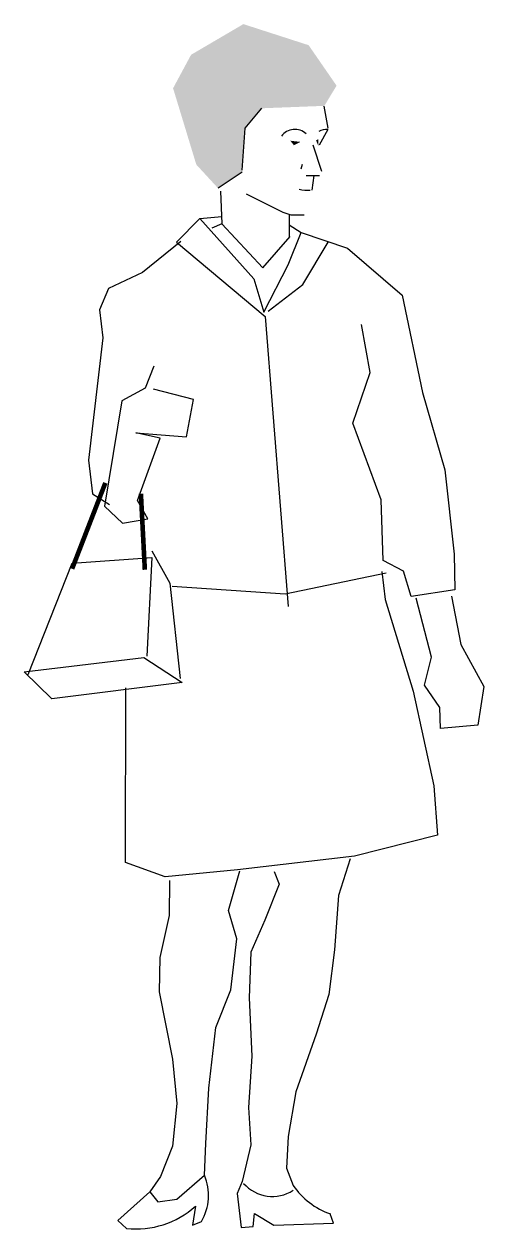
# Model space of a CAD drawing. Header units: millimetres. Extents: x -1587.38 to -1586.74, y 1857.6 to 1859.28.
import ezdxf

# ---------------------------------------------------------------- set-up
doc = ezdxf.new("R2010")
doc.units = ezdxf.units.MM
doc.header["$LTSCALE"] = 10
doc.layers.add('Humanos', color=2, linetype='Continuous')

msp = doc.modelspace()

# ---------------------------------------------------------------- linework, layer by layer
at = {"layer": 'Humanos'}
for p, q in [((-1587.0487, 1859.1617), (-1587.0722, 1859.1339)), ((-1586.9621, 1859.1648), (-1586.9562, 1859.134)), ((-1587.0722, 1859.1339), (-1587.0766, 1859.0751)), ((-1586.9564, 1859.1322), (-1586.9685, 1859.1101)), ((-1586.9772, 1859.1107), (-1586.965, 1859.074)), ((-1586.9924, 1859.0832), (-1586.994, 1859.0769)), ((-1587.0758, 1859.0724), (-1587.1096, 1859.0502)), ((-1586.9864, 1859.0679), (-1586.9681, 1859.0679)), ((-1586.9761, 1859.0679), (-1586.9789, 1859.0473)), ((-1587.1061, 1859.0459), (-1587.1044, 1859.0005)), ((-1587.0702, 1859.0421), (-1587.019, 1859.0168)), ((-1587.1352, 1859.008), (-1587.1673, 1858.9746)), ((-1587.1352, 1859.008), (-1587.1044, 1859.0108)), ((-1587.1352, 1859.008), (-1587.0598, 1858.9237)), ((-1587.019, 1859.0168), (-1587.0078, 1859.013)), ((-1587.0105, 1859.0137), (-1587.0105, 1858.9815)), ((-1587.0078, 1859.013), (-1586.9894, 1859.013)), ((-1587.1044, 1859.0005), (-1587.1182, 1858.9944)), ((-1587.1044, 1859.0005), (-1587.0472, 1858.9389)), ((-1587.0105, 1858.9991), (-1586.9938, 1858.9884)), ((-1587.1615, 1858.9757), (-1587.2149, 1858.9324)), ((-1587.1673, 1858.9746), (-1587.044, 1858.8711)), ((-1587.0472, 1858.9389), (-1587.009, 1858.9829)), ((-1587.0117, 1858.9432), (-1586.9938, 1858.9884)), ((-1586.9938, 1858.9884), (-1586.929, 1858.9665)), ((-1586.9914, 1858.9158), (-1586.9561, 1858.975)), ((-1586.929, 1858.9665), (-1586.8525, 1858.9007)), ((-1587.0455, 1858.8772), (-1587.0117, 1858.9432)), ((-1587.2149, 1858.9324), (-1587.2626, 1858.9102)), ((-1587.0598, 1858.9237), (-1587.0455, 1858.8772)), ((-1587.2626, 1858.9102), (-1587.2751, 1858.8804)), ((-1587.0398, 1858.8787), (-1586.9914, 1858.9158)), ((-1586.8525, 1858.9007), (-1586.8242, 1858.7649)), ((-1587.2751, 1858.8804), (-1587.2701, 1858.8411)), ((-1587.044, 1858.8711), (-1587.0118, 1858.4661)), ((-1586.8975, 1858.7931), (-1586.9096, 1858.8597)), ((-1587.2701, 1858.8411), (-1587.2903, 1858.6705)), ((-1587.1993, 1858.8017), (-1587.2111, 1858.7712)), ((-1586.9217, 1858.7222), (-1586.8975, 1858.7931)), ((-1587.2111, 1858.7712), (-1587.2436, 1858.7534)), ((-1587.1438, 1858.7551), (-1587.1995, 1858.7694)), ((-1587.1538, 1858.7029), (-1587.1438, 1858.7551)), ((-1586.8242, 1858.7649), (-1586.7932, 1858.6569)), ((-1587.2436, 1858.7534), (-1587.2681, 1858.6065)), ((-1586.8819, 1858.6152), (-1586.9217, 1858.7222)), ((-1587.1905, 1858.7014), (-1587.2243, 1858.7087)), ((-1587.2243, 1858.7087), (-1587.1538, 1858.7029)), ((-1587.2221, 1858.614), (-1587.1905, 1858.7014)), ((-1587.2903, 1858.6705), (-1587.2848, 1858.6234)), ((-1586.7932, 1858.6569), (-1586.7803, 1858.5391)), ((-1587.2848, 1858.6234), (-1587.261, 1858.6087)), ((-1587.2681, 1858.6065), (-1587.2427, 1858.5827)), ((-1587.2075, 1858.5886), (-1587.2221, 1858.614)), ((-1586.8792, 1858.5303), (-1586.8819, 1858.6152)), ((-1587.2427, 1858.5827), (-1587.2075, 1858.5886)), ((-1587.2021, 1858.5439), (-1587.1769, 1858.4986)), ((-1586.7803, 1858.5391), (-1586.7791, 1858.4895)), ((-1587.3743, 1858.3715), (-1587.3131, 1858.5267)), ((-1587.3131, 1858.5267), (-1587.2019, 1858.5347)), ((-1587.2019, 1858.5347), (-1587.2089, 1858.397)), ((-1586.8507, 1858.5154), (-1586.8792, 1858.5303)), ((-1586.8751, 1858.5128), (-1587.016, 1858.4837)), ((-1586.8809, 1858.515), (-1586.8762, 1858.4761)), ((-1586.8403, 1858.48), (-1586.8507, 1858.5154)), ((-1587.1769, 1858.4986), (-1587.1626, 1858.3658)), ((-1587.016, 1858.4837), (-1587.1738, 1858.4943)), ((-1586.7791, 1858.4895), (-1586.8403, 1858.48)), ((-1586.8762, 1858.4761), (-1586.8373, 1858.3479)), ((-1586.8116, 1858.3954), (-1586.8332, 1858.4778)), ((-1586.784, 1858.4806), (-1586.7709, 1858.4133)), ((-1586.7709, 1858.4133), (-1586.7386, 1858.3547)), ((-1587.3802, 1858.3751), (-1587.2132, 1858.3949)), ((-1587.2132, 1858.3949), (-1587.1598, 1858.3601)), ((-1586.8215, 1858.3565), (-1586.8116, 1858.3954)), ((-1587.3413, 1858.3376), (-1587.3802, 1858.3751)), ((-1587.1598, 1858.3601), (-1587.3413, 1858.3376)), ((-1587.2388, 1858.1091), (-1587.2381, 1858.3526)), ((-1586.8001, 1858.3254), (-1586.8215, 1858.3565)), ((-1586.7386, 1858.3547), (-1586.7469, 1858.3008)), ((-1586.8373, 1858.3479), (-1586.8087, 1858.2158)), ((-1586.7994, 1858.2959), (-1586.8001, 1858.3254)), ((-1586.7469, 1858.3008), (-1586.7994, 1858.2959)), ((-1586.8087, 1858.2158), (-1586.8034, 1858.147)), ((-1586.8034, 1858.147), (-1586.9192, 1858.1179)), ((-1586.9192, 1858.1179), (-1587.0824, 1858.0988)), ((-1587.1834, 1858.089), (-1587.2388, 1858.1091)), ((-1587.0824, 1858.0988), (-1587.1834, 1858.089)), ((-1587.2047, 1857.6491), (-1587.2493, 1857.609)), ((-1587.0831, 1857.6468), (-1587.0774, 1857.5995)), ((-1587.1411, 1857.6292), (-1587.1452, 1857.6029)), ((-1587.0604, 1857.6007), (-1587.0586, 1857.6189)), ((-1587.0586, 1857.6189), (-1587.0319, 1857.6025)), ((-1586.9487, 1857.6055), (-1586.9529, 1857.6183)), ((-1587.2374, 1857.5982), (-1587.2493, 1857.609)), ((-1587.1452, 1857.6029), (-1587.1328, 1857.6077)), ((-1587.0774, 1857.5995), (-1587.0604, 1857.6007)), ((-1587.0319, 1857.6025), (-1586.9487, 1857.6055))]:
    msp.add_line(p, q, dxfattribs=at)
at = {"layer": 'Humanos', "const_width": 0.00645}
for points in [[(-1587.3132, 1858.5189), (-1587.2668, 1858.6388)], [(-1587.2117, 1858.5175), (-1587.2172, 1858.6237)]]:
    msp.add_lwpolyline(points, dxfattribs=at)
at = {"layer": 'Humanos'}
for points in [[(-1586.9252, 1858.114), (-1586.9417, 1858.063), (-1586.9471, 1857.9872), (-1586.9551, 1857.9248), (-1586.9728, 1857.8694), (-1587.0012, 1857.7886), (-1587.0116, 1857.7263), (-1587.014, 1857.6821), (-1587.0049, 1857.6582)], [(-1587.1775, 1858.084), (-1587.1777, 1858.0348), (-1587.1906, 1857.9764), (-1587.1915, 1857.9282), (-1587.173, 1857.8346), (-1587.1672, 1857.7726), (-1587.1733, 1857.713), (-1587.1899, 1857.6705), (-1587.2047, 1857.6491), (-1587.1935, 1857.6354), (-1587.1671, 1857.6391), (-1587.1285, 1857.6723), (-1587.1265, 1857.7168), (-1587.1222, 1857.794), (-1587.1126, 1857.8787), (-1587.0918, 1857.9312), (-1587.0832, 1858.0023), (-1587.095, 1858.0418), (-1587.079, 1858.0972)], [(-1587.0311, 1858.0963), (-1587.0242, 1858.0788), (-1587.0441, 1858.0284), (-1587.0638, 1857.9838), (-1587.066, 1857.9199), (-1587.0624, 1857.8388), (-1587.0669, 1857.7667), (-1587.064, 1857.7149), (-1587.076, 1857.6636), (-1587.0831, 1857.6468)]]:
    msp.add_lwpolyline(points, dxfattribs=at)
for centre, radius, start, end in [((-1587.0025, 1859.1091), 0.0232, 46.4568, 143.9321), ((-1586.958, 1859.1117), 0.0206, 85.6013, 122.4712), ((-1586.9856, 1859.0935), 0.0461, 256.7236, 275.6482), ((-1587.1945, 1857.6442), 0.0717, 329.3696, 23.0686), ((-1587.0339, 1857.6957), 0.053, 220.9268, 303.2704), ((-1586.9162, 1857.72), 0.1081, 214.8712, 250.1614), ((-1587.2238, 1857.721), 0.1236, 263.6775, 311.9952)]:
    msp.add_arc(centre, radius, start, end, dxfattribs=at)
for points in [[(-1587.0742, 1859.2792), (-1586.9832, 1859.2498), (-1587.1472, 1859.2364), (-1586.9442, 1859.1933)], [(-1587.0487, 1859.1617), (-1587.1472, 1859.2364), (-1587.0722, 1859.1339), (-1587.1723, 1859.1897)], [(-1587.1472, 1859.2364), (-1586.9442, 1859.1933), (-1587.0487, 1859.1617), (-1586.9612, 1859.1651)], [(-1587.0722, 1859.1339), (-1587.1723, 1859.1897), (-1587.0758, 1859.0724), (-1587.1399, 1859.0831)], [(-1587.0086, 1859.1164), (-1586.9944, 1859.1148), (-1587.0038, 1859.1101)], [(-1586.9728, 1859.117), (-1586.9696, 1859.1091), (-1586.9696, 1859.1186)], [(-1587.0758, 1859.0724), (-1587.1399, 1859.0831), (-1587.1096, 1859.0502)]]:
    msp.add_solid(points, dxfattribs=at)

doc.saveas('drawing.dxf')
